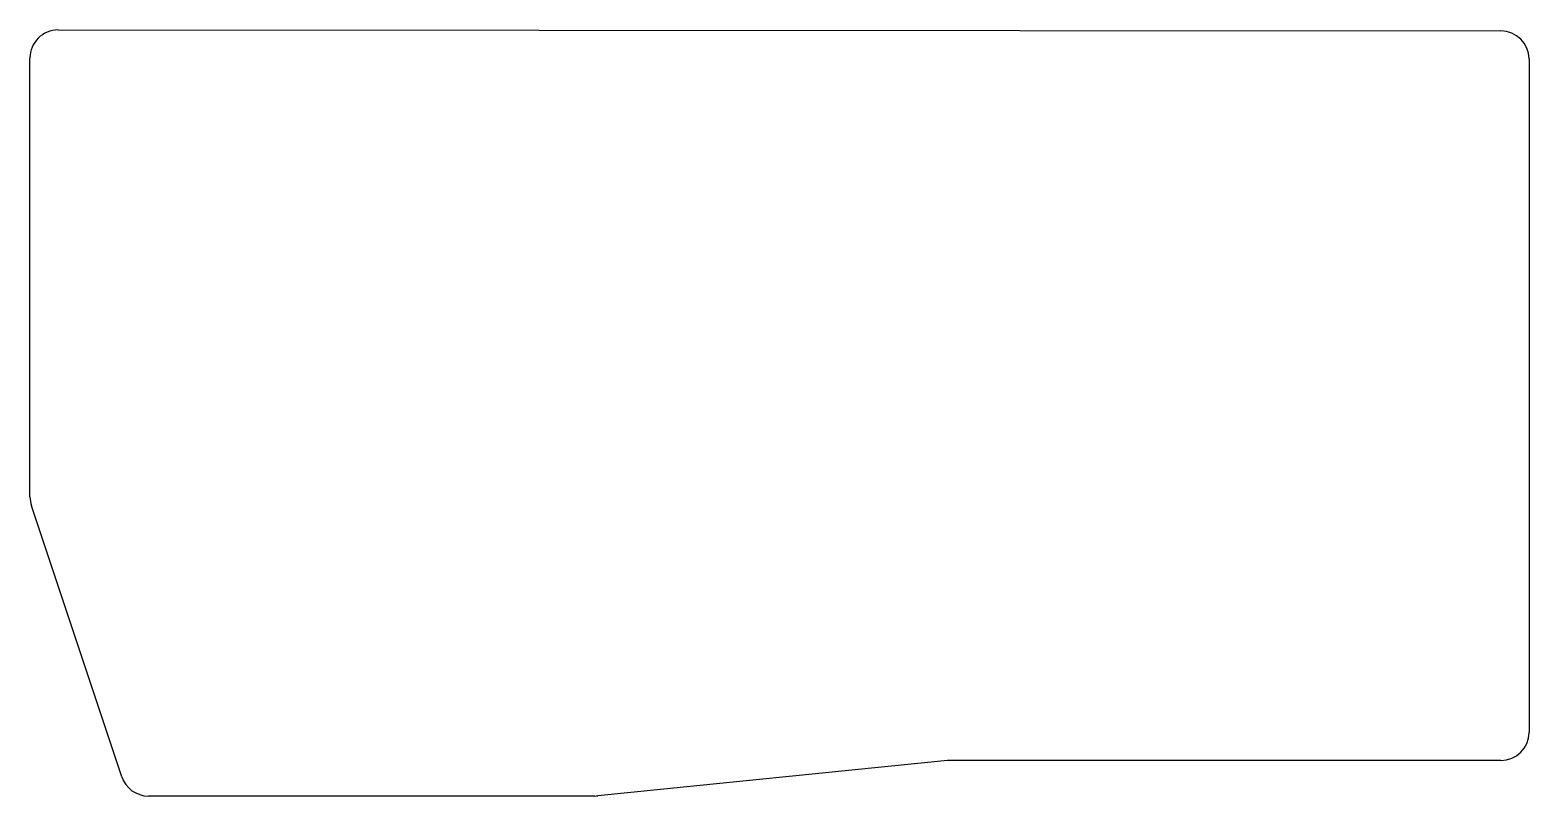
# Model space of a CAD drawing. Header units: millimetres. Extents: x 114 to 274, y -171 to -89.
import ezdxf

# ---------------------------------------------------------------- set-up
doc = ezdxf.new("R2010")
doc.units = ezdxf.units.MM

msp = doc.modelspace()

# ---------------------------------------------------------------- linework, layer by layer
at = {"linetype": 'CONTINUOUS'}
for p, q in [((117.25, -89.4), (271.5, -89.5)), ((114.25, -139.31), (114.25, -92.4)), ((274.5, -92.5), (274.5, -164.5)), ((124.07, -169.25), (114.4, -140.26)), ((212.35, -167.52), (174.95, -171.28)), ((271.5, -167.5), (212.65, -167.5)), ((174.65, -171.3), (126.91, -171.3))]:
    msp.add_line(p, q, dxfattribs=at)
for centre, start, end in [((117.25, -92.4), 89.9642, 180), ((271.5, -92.5), 0, 89.9642), ((117.25, -139.31), 180, 198.435), ((271.5, -164.5), 270, 0), ((212.65, -170.5), 90, 95.7557), ((126.91, -168.3), 198.435, 270), ((174.65, -168.3), 270, 275.7557)]:
    msp.add_arc(centre, 3, start, end, dxfattribs=at)

doc.saveas('drawing.dxf')
